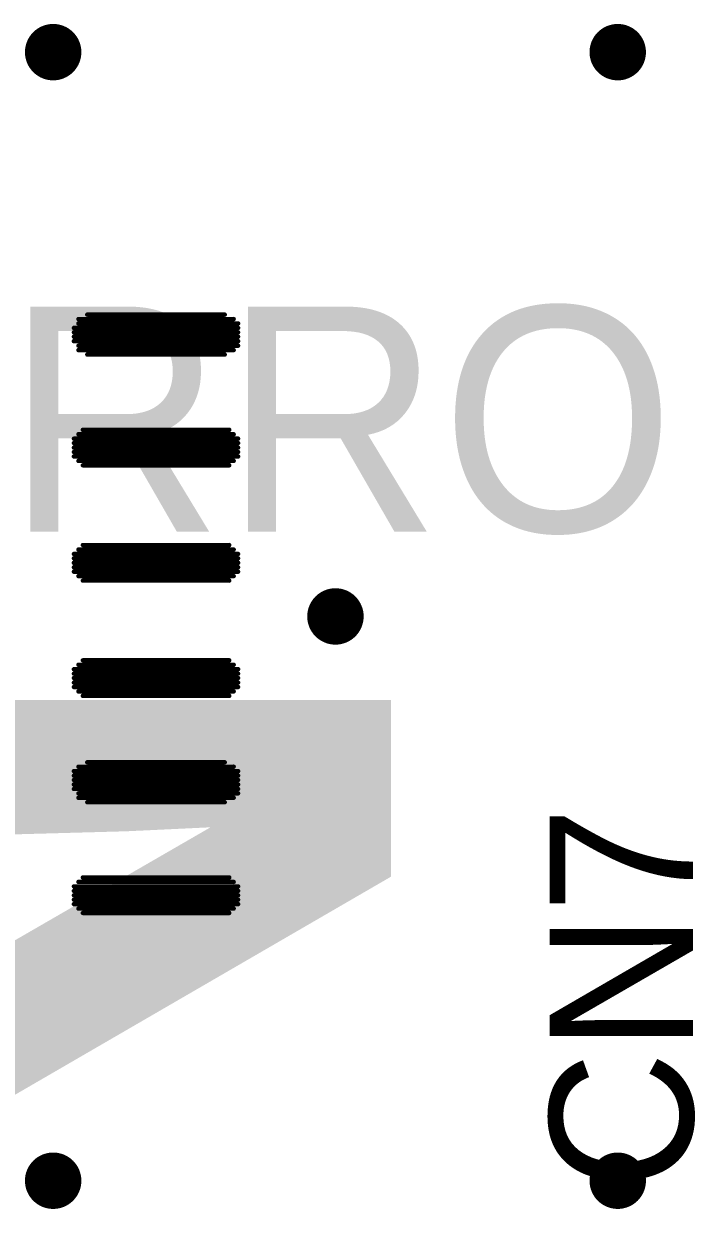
# Model space of a CAD drawing. Header units: millimetres. Extents: x 19 to 153, y 25 to 125.
# Drawn here: x 86.69 to 93.82, y 59.57 to 72.3 of the extents above; entities that cross this region are included whole.
import ezdxf

# ---------------------------------------------------------------- set-up
doc = ezdxf.new("R2010")
doc.units = ezdxf.units.MM
for name, color, linetype in [('MultiLayer', 9, 'Continuous'), ('TopOverlay', 2, 'Continuous'), ('ViaHoleLayer', 16, 'Continuous')]:
    doc.layers.add(name, color=color, linetype=linetype)

msp = doc.modelspace()

# ---------------------------------------------------------------- linework, layer by layer
at = {"layer": 'MultiLayer', "const_width": 0.3}
for points in [[(86.85, 72, 1), (87.15, 72, 1)], [(92.85, 72, 1), (93.15, 72, 1)], [(89.85, 66, 1), (90.15, 66, 1)], [(86.85, 60, 1), (87.15, 60, 1)], [(92.85, 60, 1), (93.15, 60, 1)]]:
    msp.add_lwpolyline(points, format="xyb", close=True, dxfattribs=at)
at = {"layer": 'TopOverlay', "const_width": 0.0471}
for points in [[(87.268, 69.162), (88.918, 69.162)], [(87.268, 69.115), (88.965, 69.115)], [(87.363, 69.209), (88.824, 69.209)], [(87.221, 69.068), (88.965, 69.068)], [(87.221, 69.021), (88.965, 69.021)], [(87.221, 68.974), (88.965, 68.974)], [(87.221, 68.927), (88.965, 68.927)], [(87.268, 68.879), (88.965, 68.879)], [(87.268, 68.832), (88.918, 68.832)], [(87.363, 68.785), (88.824, 68.785)], [(87.315, 67.984), (88.871, 67.984)], [(87.221, 67.89), (88.965, 67.89)], [(87.221, 67.843), (88.965, 67.843)], [(87.268, 67.937), (88.918, 67.937)], [(87.221, 67.795), (88.965, 67.795)], [(87.221, 67.748), (88.965, 67.748)], [(87.221, 67.701), (88.965, 67.701)], [(87.268, 67.654), (88.918, 67.654)], [(87.315, 67.607), (88.871, 67.607)], [(87.268, 66.711), (88.918, 66.711)], [(87.315, 66.759), (88.871, 66.759)], [(87.221, 66.664), (88.965, 66.664)], [(87.221, 66.617), (88.965, 66.617)], [(87.221, 66.57), (88.965, 66.57)], [(87.221, 66.523), (88.965, 66.523)], [(87.221, 66.476), (88.965, 66.476)], [(87.268, 66.429), (88.918, 66.429)], [(87.315, 66.381), (88.871, 66.381)], [(87.315, 65.533), (88.871, 65.533)], [(87.221, 65.439), (88.965, 65.439)], [(87.268, 65.486), (88.918, 65.486)], [(87.221, 65.392), (88.965, 65.392)], [(87.221, 65.345), (88.965, 65.345)], [(87.221, 65.297), (88.965, 65.297)], [(87.221, 65.25), (88.965, 65.25)], [(87.268, 65.203), (88.918, 65.203)], [(87.315, 65.156), (88.871, 65.156)], [(87.268, 64.402), (88.918, 64.402)], [(87.363, 64.449), (88.824, 64.449)], [(87.221, 64.355), (88.965, 64.355)], [(87.221, 64.308), (88.965, 64.308)], [(87.221, 64.261), (88.965, 64.261)], [(87.221, 64.213), (88.965, 64.213)], [(87.221, 64.166), (88.965, 64.166)], [(87.268, 64.119), (88.965, 64.119)], [(87.268, 64.072), (88.918, 64.072)], [(87.363, 64.025), (88.824, 64.025)], [(87.221, 63.129), (88.965, 63.129)], [(87.268, 63.177), (88.918, 63.177)], [(87.315, 63.224), (88.871, 63.224)], [(87.221, 63.082), (88.965, 63.082)], [(87.221, 63.035), (88.965, 63.035)], [(87.221, 62.988), (88.965, 62.988)], [(87.221, 62.941), (88.965, 62.941)], [(87.268, 62.894), (88.918, 62.894)], [(87.315, 62.847), (88.871, 62.847)]]:
    msp.add_lwpolyline(points, dxfattribs=at)
at = {"layer": 'TopOverlay', "const_width": 0.0236}
for points in [[(87.257, 69.162, 1), (87.28, 69.162, 1)], [(87.257, 69.115, 1), (87.28, 69.115, 1)], [(87.351, 69.209, 1), (87.374, 69.209, 1)], [(88.812, 69.209, 1), (88.835, 69.209, 1)], [(88.906, 69.162, 1), (88.93, 69.162, 1)], [(88.953, 69.115, 1), (88.977, 69.115, 1)], [(87.209, 69.068, 1), (87.233, 69.068, 1)], [(87.209, 69.021, 1), (87.233, 69.021, 1)], [(87.209, 68.974, 1), (87.233, 68.974, 1)], [(88.953, 69.068, 1), (88.977, 69.068, 1)], [(88.953, 69.021, 1), (88.977, 69.021, 1)], [(88.953, 68.974, 1), (88.977, 68.974, 1)], [(87.209, 68.927, 1), (87.233, 68.927, 1)], [(87.257, 68.879, 1), (87.28, 68.879, 1)], [(88.953, 68.927, 1), (88.977, 68.927, 1)], [(88.953, 68.879, 1), (88.977, 68.879, 1)], [(87.257, 68.832, 1), (87.28, 68.832, 1)], [(87.351, 68.785, 1), (87.374, 68.785, 1)], [(88.812, 68.785, 1), (88.835, 68.785, 1)], [(88.906, 68.832, 1), (88.93, 68.832, 1)], [(87.304, 67.984, 1), (87.327, 67.984, 1)], [(88.859, 67.984, 1), (88.883, 67.984, 1)], [(87.209, 67.89, 1), (87.233, 67.89, 1)], [(87.209, 67.843, 1), (87.233, 67.843, 1)], [(87.257, 67.937, 1), (87.28, 67.937, 1)], [(88.906, 67.937, 1), (88.93, 67.937, 1)], [(88.953, 67.89, 1), (88.977, 67.89, 1)], [(88.953, 67.843, 1), (88.977, 67.843, 1)], [(87.209, 67.795, 1), (87.233, 67.795, 1)], [(87.209, 67.748, 1), (87.233, 67.748, 1)], [(87.209, 67.701, 1), (87.233, 67.701, 1)], [(88.953, 67.795, 1), (88.977, 67.795, 1)], [(88.953, 67.748, 1), (88.977, 67.748, 1)], [(88.953, 67.701, 1), (88.977, 67.701, 1)], [(87.257, 67.654, 1), (87.28, 67.654, 1)], [(87.304, 67.607, 1), (87.327, 67.607, 1)], [(88.859, 67.607, 1), (88.883, 67.607, 1)], [(88.906, 67.654, 1), (88.93, 67.654, 1)], [(87.257, 66.711, 1), (87.28, 66.711, 1)], [(87.304, 66.759, 1), (87.327, 66.759, 1)], [(88.859, 66.759, 1), (88.883, 66.759, 1)], [(88.906, 66.711, 1), (88.93, 66.711, 1)], [(87.209, 66.664, 1), (87.233, 66.664, 1)], [(87.209, 66.617, 1), (87.233, 66.617, 1)], [(87.209, 66.57, 1), (87.233, 66.57, 1)], [(88.953, 66.664, 1), (88.977, 66.664, 1)], [(88.953, 66.617, 1), (88.977, 66.617, 1)], [(88.953, 66.57, 1), (88.977, 66.57, 1)], [(87.209, 66.523, 1), (87.233, 66.523, 1)], [(87.209, 66.476, 1), (87.233, 66.476, 1)], [(87.257, 66.429, 1), (87.28, 66.429, 1)], [(88.906, 66.429, 1), (88.93, 66.429, 1)], [(88.953, 66.523, 1), (88.977, 66.523, 1)], [(88.953, 66.476, 1), (88.977, 66.476, 1)], [(87.304, 66.381, 1), (87.327, 66.381, 1)], [(88.859, 66.381, 1), (88.883, 66.381, 1)], [(87.304, 65.533, 1), (87.327, 65.533, 1)], [(88.859, 65.533, 1), (88.883, 65.533, 1)], [(87.209, 65.439, 1), (87.233, 65.439, 1)], [(87.257, 65.486, 1), (87.28, 65.486, 1)], [(88.906, 65.486, 1), (88.93, 65.486, 1)], [(88.953, 65.439, 1), (88.977, 65.439, 1)], [(87.209, 65.392, 1), (87.233, 65.392, 1)], [(87.209, 65.345, 1), (87.233, 65.345, 1)], [(87.209, 65.297, 1), (87.233, 65.297, 1)], [(88.953, 65.392, 1), (88.977, 65.392, 1)], [(88.953, 65.345, 1), (88.977, 65.345, 1)], [(88.953, 65.297, 1), (88.977, 65.297, 1)], [(87.209, 65.25, 1), (87.233, 65.25, 1)], [(87.257, 65.203, 1), (87.28, 65.203, 1)], [(87.304, 65.156, 1), (87.327, 65.156, 1)], [(88.859, 65.156, 1), (88.883, 65.156, 1)], [(88.906, 65.203, 1), (88.93, 65.203, 1)], [(88.953, 65.25, 1), (88.977, 65.25, 1)], [(87.257, 64.402, 1), (87.28, 64.402, 1)], [(87.351, 64.449, 1), (87.374, 64.449, 1)], [(88.812, 64.449, 1), (88.835, 64.449, 1)], [(88.906, 64.402, 1), (88.93, 64.402, 1)], [(87.209, 64.355, 1), (87.233, 64.355, 1)], [(87.209, 64.308, 1), (87.233, 64.308, 1)], [(87.209, 64.261, 1), (87.233, 64.261, 1)], [(88.953, 64.355, 1), (88.977, 64.355, 1)], [(88.953, 64.308, 1), (88.977, 64.308, 1)], [(88.953, 64.261, 1), (88.977, 64.261, 1)], [(87.209, 64.213, 1), (87.233, 64.213, 1)], [(87.209, 64.166, 1), (87.233, 64.166, 1)], [(88.953, 64.213, 1), (88.977, 64.213, 1)], [(88.953, 64.166, 1), (88.977, 64.166, 1)], [(87.257, 64.119, 1), (87.28, 64.119, 1)], [(87.257, 64.072, 1), (87.28, 64.072, 1)], [(87.351, 64.025, 1), (87.374, 64.025, 1)], [(88.812, 64.025, 1), (88.835, 64.025, 1)], [(88.906, 64.072, 1), (88.93, 64.072, 1)], [(88.953, 64.119, 1), (88.977, 64.119, 1)], [(87.209, 63.129, 1), (87.233, 63.129, 1)], [(87.257, 63.177, 1), (87.28, 63.177, 1)], [(87.304, 63.224, 1), (87.327, 63.224, 1)], [(88.859, 63.224, 1), (88.883, 63.224, 1)], [(88.906, 63.177, 1), (88.93, 63.177, 1)], [(88.953, 63.129, 1), (88.977, 63.129, 1)], [(87.209, 63.082, 1), (87.233, 63.082, 1)], [(87.209, 63.035, 1), (87.233, 63.035, 1)], [(87.209, 62.988, 1), (87.233, 62.988, 1)], [(88.953, 63.082, 1), (88.977, 63.082, 1)], [(88.953, 63.035, 1), (88.977, 63.035, 1)], [(88.953, 62.988, 1), (88.977, 62.988, 1)], [(87.209, 62.941, 1), (87.233, 62.941, 1)], [(87.257, 62.894, 1), (87.28, 62.894, 1)], [(88.906, 62.894, 1), (88.93, 62.894, 1)], [(88.953, 62.941, 1), (88.977, 62.941, 1)], [(87.304, 62.847, 1), (87.327, 62.847, 1)], [(88.859, 62.847, 1), (88.883, 62.847, 1)]]:
    msp.add_lwpolyline(points, format="xyb", close=True, dxfattribs=at)
at = {"layer": 'ViaHoleLayer', "const_width": 0.2}
for points in [[(86.9, 72, 1), (87.1, 72, 1)], [(92.9, 72, 1), (93.1, 72, 1)], [(89.9, 66, 1), (90.1, 66, 1)], [(86.9, 60, 1), (87.1, 60, 1)], [(92.9, 60, 1), (93.1, 60, 1)]]:
    msp.add_lwpolyline(points, format="xyb", close=True, dxfattribs=at)

# ---------------------------------------------------------------- texts
at = {"layer": 'TopOverlay'}
for s, height, rotation, p in [('NAVARRO', 2.3946, 360, (77.775, 66.9)), ('N', 12.944, 270, (77.648, 66.53)), ('CN7', 1.524, 90, (93.8, 59.9))]:
    msp.add_text(s, height=height, rotation=rotation, dxfattribs=at).set_placement(p)

doc.saveas('drawing.dxf')
